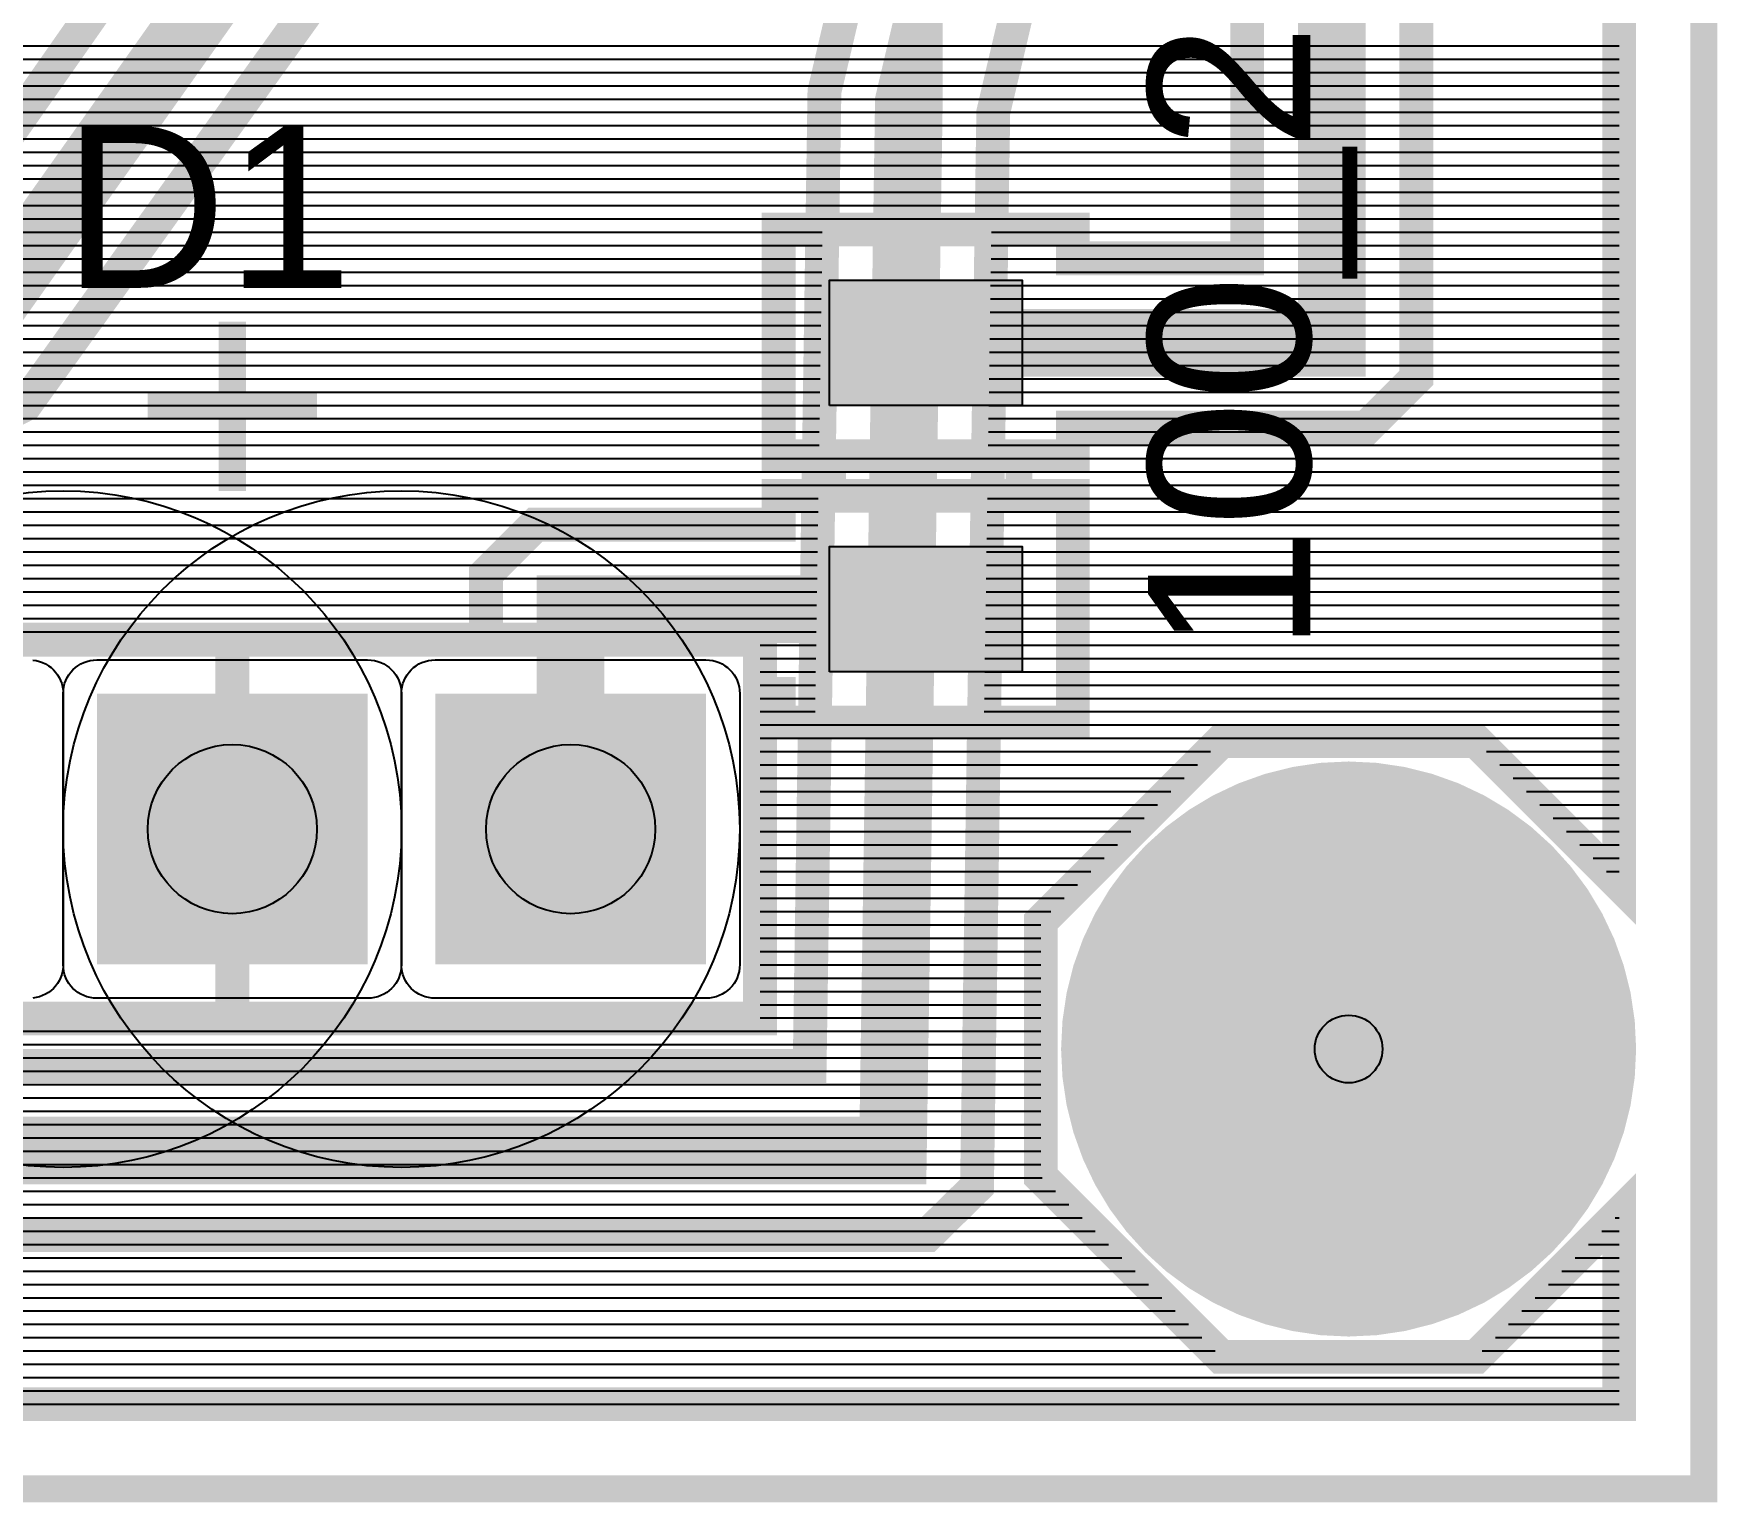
# Model space of a CAD drawing. Header units: inches. Extents: x -1.68 to 1.68, y -1.15 to 1.15.
# Drawn here: x 1.1838 to 1.6815, y -1.1515 to -0.7174 of the extents above; entities that cross this region are included whole.
import ezdxf

# ---------------------------------------------------------------- set-up
doc = ezdxf.new("R2010")
doc.units = ezdxf.units.IN
doc.layers.get('0').update_dxf_attribs({"linetype": 'CONTINUOUS'})

# ---------------------------------------------------------------- blocks, each defined once
blk = doc.blocks.new('RPAD')
blk.add_trace([(-0.5, -0.5), (-0.5, 0.5), (0.5, -0.5), (0.5, 0.5)])
blk = doc.blocks.new('EPAD')
at = {"const_width": 0.5}
blk.add_lwpolyline([(-0.25, 0, 1), (0.25, 0, 1)], format="xyb", close=True, dxfattribs=at)

msp = doc.modelspace()

# ---------------------------------------------------------------- linework, layer by layer
for points, const_width in [([(-1.6775, -1.1475), (1.6775, -1.1475), (1.6775, 1.1475), (-1.6775, 1.1475), (-1.6775, -1.1475)], 0.008), ([(-1.6775, -1.1475), (1.6775, -1.1475), (1.6775, 1.1475), (-1.6775, 1.1475), (-1.6775, -1.1475)], 0.008), ([(-1.6775, -1.1475), (1.6775, -1.1475), (1.6775, 1.1475), (-1.6775, 1.1475), (-1.6775, -1.1475)], 0.008), ([(1.4765, 1.085193), (1.4765, 1.009807), (1.529807, 0.9565), (1.605193, 0.9565), (1.6525, 1.003807), (1.6525, -0.968807), (1.610193, -0.9265), (1.534807, -0.9265), (1.4815, -0.979807), (1.4815, -1.055193), (1.534807, -1.1085), (1.610193, -1.1085), (1.6525, -1.066193), (1.6525, -1.1225), (-1.518807, -1.1225)], 0.01), ([(1.4765, 1.085193), (1.4765, 1.009807), (1.529807, 0.9565), (1.605193, 0.9565), (1.6525, 1.003807), (1.6525, -0.968807), (1.610193, -0.9265), (1.534807, -0.9265), (1.4815, -0.979807), (1.4815, -1.055193), (1.534807, -1.1085), (1.610193, -1.1085), (1.6525, -1.066193), (1.6525, -1.1225), (-1.518807, -1.1225)], 0.01), ([(1.592499, 0.308839), (1.592499, -0.819115), (1.577855, -0.833759), (1.491, -0.833759), (1.491, -0.842259), (1.404, -0.842259), (1.404, -0.77526), (1.491, -0.77526), (1.491, -0.78376), (1.542501, -0.78376), (1.542501, 0.273485)], 0.01), ([(0.8925, 0.298484), (1.5675, 0.298484), (1.5675, -0.80876), (1.4475, -0.80876)], 0.02), ([(1.4625, -0.6575), (1.4625, -0.6525), (1.4425, -0.7375), (1.437803, -1.047505), (-0.5025, -1.0475), (-0.5025, -0.8775)], 0.02), ([(1.151516, -0.7825), (1.2715, -0.610734), (1.2715, -0.599659), (1.28966, -0.5815), (1.315341, -0.5815), (1.3335, -0.599659), (1.3335, -0.625341), (1.315341, -0.6435), (1.312722, -0.6435), (1.181441, -0.826906), (1.170632, -0.8325)], 0.01), ([(1.3025, -0.6125), (1.164547, -0.8075), (1.0225, -0.8075)], 0.02), ([(1.45533, -0.6265), (1.475341, -0.6265), (1.477968, -0.629128), (1.4875, -0.630234), (1.4875, -0.638659), (1.4935, -0.644659), (1.4935, -0.670341), (1.481057, -0.682783), (1.467456, -0.740589), (1.462644, -1.058126), (1.448048, -1.072504), (1.437803, -1.072504), (-0.512855, -1.072499)], 0.01), ([(-0.4775, -1.022501), (1.41318, -1.022506), (1.417544, -0.734412), (1.418165, -0.731774), (1.432407, -0.671247), (1.4315, -0.670341), (1.4315, -0.644659), (1.440866, -0.635294), (1.443265, -0.6251), (1.45533, -0.6265)], 0.01), ([(1.2425, -0.8025), (1.2425, -0.8525)], 0.008), ([(1.2425, -0.8025), (1.2425, -0.8525)], 0.008), ([(1.2425, -0.8025), (1.2425, -0.8525)], 0.008), ([(1.2175, -0.8275), (1.2675, -0.8275)], 0.008), ([(1.2175, -0.8275), (1.2675, -0.8275)], 0.008), ([(1.2175, -0.8275), (1.2675, -0.8275)], 0.008), ([(1.419941, -0.854035), (1.419941, -0.842224)], 0.007874), ([(1.419941, -0.854035), (1.419941, -0.842224)], 0.007874), ([(1.419941, -0.854035), (1.419941, -0.842224)], 0.007874), ([(1.475059, -0.854035), (1.475059, -0.842224)], 0.007874), ([(1.475059, -0.854035), (1.475059, -0.842224)], 0.007874), ([(1.475059, -0.854035), (1.475059, -0.842224)], 0.007874), ([(1.066, -0.861241), (1.086595, -0.861241), (1.121855, -0.8965), (1.3175, -0.8965), (1.3175, -0.877145), (1.332145, -0.8625), (1.404, -0.8625), (1.404, -0.854), (1.491, -0.854), (1.491, -0.921), (1.404, -0.921), (1.404, -0.9125), (1.3985, -0.9125), (1.3985, -1.0085), (1.0865, -1.0085), (1.0865, -0.931855), (1.066, -0.911354), (1.066, -0.91974), (0.979, -0.91974), (0.979, -0.852741), (1.066, -0.852741), (1.066, -0.861241)], 0.01), ([(1.3425, -0.9525), (1.3425, -0.8875), (1.4475, -0.8875)], 0.02), ([(1.3985, -1.0085), (1.0865, -1.0085), (1.0865, -0.8965), (1.3985, -0.8965), (1.3985, -1.0085)], 0.01), ([(1.2425, -0.8965), (1.2425, -0.9525)], 0.01), ([(1.2425, -1.0085), (1.2425, -0.9525)], 0.01)]:
    msp.add_lwpolyline(points, dxfattribs=dict(const_width=const_width))
for points in [[(1.005295, -0.720925), (1.420717, -0.720925)], [(1.164429, -0.720925), (1.194528, -0.720925)], [(1.257302, -0.720925), (1.542501, -0.720925)], [(1.472082, -0.720925), (1.6525, -0.720925)], [(1.592499, -0.720925), (1.6525, -0.720925)], [(1.005295, -0.724862), (1.419791, -0.724862)], [(1.160492, -0.724862), (1.191778, -0.724862)], [(1.254483, -0.724862), (1.542501, -0.724862)], [(1.471156, -0.724862), (1.6525, -0.724862)], [(1.592499, -0.724862), (1.6525, -0.724862)], [(1.005295, -0.728799), (1.418865, -0.728799)], [(1.156555, -0.728799), (1.189028, -0.728799)], [(1.251665, -0.728799), (1.542501, -0.728799)], [(1.47023, -0.728799), (1.6525, -0.728799)], [(1.592499, -0.728799), (1.6525, -0.728799)], [(1.005295, -0.732736), (1.417939, -0.732736)], [(1.152618, -0.732736), (1.186278, -0.732736)], [(1.248847, -0.732736), (1.542501, -0.732736)], [(1.469303, -0.732736), (1.6525, -0.732736)], [(1.592499, -0.732736), (1.6525, -0.732736)], [(1.005295, -0.736673), (1.41751, -0.736673)], [(1.005295, -0.74061), (1.41745, -0.74061)], [(1.243211, -0.74061), (1.542501, -0.74061)], [(1.246029, -0.736673), (1.542501, -0.736673)], [(1.467455, -0.74061), (1.6525, -0.74061)], [(1.468377, -0.736673), (1.6525, -0.736673)], [(1.592499, -0.736673), (1.6525, -0.736673)], [(1.592499, -0.74061), (1.6525, -0.74061)], [(1.005295, -0.744547), (1.417391, -0.744547)], [(1.240393, -0.744547), (1.542501, -0.744547)], [(1.467395, -0.744547), (1.6525, -0.744547)], [(1.592499, -0.744547), (1.6525, -0.744547)], [(1.005295, -0.748484), (1.417331, -0.748484)], [(1.237575, -0.748484), (1.542501, -0.748484)], [(1.467336, -0.748484), (1.6525, -0.748484)], [(1.592499, -0.748484), (1.6525, -0.748484)], [(1.005295, -0.752421), (1.417271, -0.752421)], [(1.005295, -0.756358), (1.417212, -0.756358)], [(1.231939, -0.756358), (1.542501, -0.756358)], [(1.234757, -0.752421), (1.542501, -0.752421)], [(1.467216, -0.756358), (1.6525, -0.756358)], [(1.467276, -0.752421), (1.6525, -0.752421)], [(1.592499, -0.752421), (1.6525, -0.752421)], [(1.592499, -0.756358), (1.6525, -0.756358)], [(1.005295, -0.760295), (1.417152, -0.760295)], [(1.22912, -0.760295), (1.542501, -0.760295)], [(1.467157, -0.760295), (1.6525, -0.760295)], [(1.592499, -0.760295), (1.6525, -0.760295)], [(1.005295, -0.764232), (1.417093, -0.764232)], [(1.226302, -0.764232), (1.542501, -0.764232)], [(1.467097, -0.764232), (1.6525, -0.764232)], [(1.592499, -0.764232), (1.6525, -0.764232)], [(1.005295, -0.768169), (1.417033, -0.768169)], [(1.223485, -0.768169), (1.542501, -0.768169)], [(1.467037, -0.768169), (1.6525, -0.768169)], [(1.592499, -0.768169), (1.6525, -0.768169)], [(1.005295, -0.772106), (1.416973, -0.772106)], [(1.005295, -0.776043), (1.416913, -0.776043)], [(1.217848, -0.776043), (1.404, -0.776043)], [(1.220667, -0.772106), (1.542501, -0.772106)], [(1.466918, -0.776043), (1.6525, -0.776043)], [(1.466978, -0.772106), (1.6525, -0.772106)], [(1.491, -0.776043), (1.542501, -0.776043)], [(1.592499, -0.772106), (1.6525, -0.772106)], [(1.592499, -0.776043), (1.6525, -0.776043)], [(1.005295, -0.77998), (1.416854, -0.77998)], [(1.21503, -0.77998), (1.404, -0.77998)], [(1.466859, -0.77998), (1.6525, -0.77998)], [(1.491, -0.77998), (1.542501, -0.77998)], [(1.592499, -0.77998), (1.6525, -0.77998)], [(1.005295, -0.783917), (1.416794, -0.783917)], [(1.212212, -0.783917), (1.404, -0.783917)], [(1.466799, -0.783917), (1.6525, -0.783917)], [(1.592499, -0.783917), (1.6525, -0.783917)], [(1.005295, -0.787854), (1.416735, -0.787854)], [(1.209394, -0.787854), (1.404, -0.787854)], [(1.466739, -0.787854), (1.6525, -0.787854)], [(1.592499, -0.787854), (1.6525, -0.787854)], [(1.005295, -0.791791), (1.416675, -0.791791)], [(1.005295, -0.795728), (1.416615, -0.795728)], [(1.203758, -0.795728), (1.404, -0.795728)], [(1.206576, -0.791791), (1.404, -0.791791)], [(1.46662, -0.795728), (1.6525, -0.795728)], [(1.46668, -0.791791), (1.6525, -0.791791)], [(1.592499, -0.791791), (1.6525, -0.791791)], [(1.592499, -0.795728), (1.6525, -0.795728)], [(1.005295, -0.799665), (1.416556, -0.799665)], [(1.20094, -0.799665), (1.404, -0.799665)], [(1.46656, -0.799665), (1.6525, -0.799665)], [(1.592499, -0.799665), (1.6525, -0.799665)], [(1.005295, -0.803602), (1.416496, -0.803602)], [(1.198122, -0.803602), (1.404, -0.803602)], [(1.466501, -0.803602), (1.6525, -0.803602)], [(1.592499, -0.803602), (1.6525, -0.803602)], [(1.005295, -0.807539), (1.416436, -0.807539)], [(1.195304, -0.807539), (1.404, -0.807539)], [(1.466441, -0.807539), (1.6525, -0.807539)], [(1.592499, -0.807539), (1.6525, -0.807539)], [(1.002757, -0.815413), (1.416317, -0.815413)], [(1.005295, -0.811476), (1.416377, -0.811476)], [(1.189667, -0.815413), (1.404, -0.815413)], [(1.192485, -0.811476), (1.404, -0.811476)], [(1.466322, -0.815413), (1.6525, -0.815413)], [(1.466381, -0.811476), (1.6525, -0.811476)], [(1.592499, -0.811476), (1.6525, -0.811476)], [(1.592499, -0.815413), (1.6525, -0.815413)], [(0.999029, -0.81935), (1.416258, -0.81935)], [(1.186849, -0.81935), (1.404, -0.81935)], [(1.466262, -0.81935), (1.6525, -0.81935)], [(1.592264, -0.81935), (1.6525, -0.81935)], [(0.995301, -0.823287), (1.416198, -0.823287)], [(1.184031, -0.823287), (1.404, -0.823287)], [(1.466202, -0.823287), (1.6525, -0.823287)], [(1.588327, -0.823287), (1.6525, -0.823287)], [(0.926187, -0.831161), (1.416078, -0.831161)], [(0.99112, -0.827224), (1.416138, -0.827224)], [(1.173218, -0.831161), (1.404, -0.831161)], [(1.180826, -0.827224), (1.404, -0.827224)], [(1.466083, -0.831161), (1.6525, -0.831161)], [(1.466143, -0.827224), (1.6525, -0.827224)], [(1.580453, -0.831161), (1.6525, -0.831161)], [(1.58439, -0.827224), (1.6525, -0.827224)], [(0.910002, -0.835098), (1.416019, -0.835098)], [(1.066, -0.835098), (1.404, -0.835098)], [(1.466023, -0.835098), (1.6525, -0.835098)], [(1.491, -0.835098), (1.6525, -0.835098)], [(-0.400217, -0.839035), (1.415959, -0.839035)], [(1.066, -0.839035), (1.404, -0.839035)], [(1.465964, -0.839035), (1.6525, -0.839035)], [(1.491, -0.839035), (1.6525, -0.839035)], [(-0.4775, -0.842972), (1.6525, -0.842972)], [(-0.400217, -0.842972), (1.4159, -0.842972)], [(1.465904, -0.842972), (1.6525, -0.842972)], [(-0.4775, -0.846909), (1.6525, -0.846909)], [(-0.4775, -0.850846), (1.6525, -0.850846)], [(-0.400217, -0.846909), (1.41584, -0.846909)], [(-0.400217, -0.850846), (1.41578, -0.850846)], [(1.465785, -0.850846), (1.6525, -0.850846)], [(1.465845, -0.846909), (1.6525, -0.846909)], [(-0.400217, -0.854783), (1.41572, -0.854783)], [(1.066, -0.854783), (1.404, -0.854783)], [(1.465725, -0.854783), (1.6525, -0.854783)], [(1.491, -0.854783), (1.6525, -0.854783)], [(-0.400217, -0.85872), (1.415661, -0.85872)], [(1.066, -0.85872), (1.404, -0.85872)], [(1.465665, -0.85872), (1.6525, -0.85872)], [(1.491, -0.85872), (1.6525, -0.85872)], [(-0.400217, -0.862657), (1.415601, -0.862657)], [(1.088012, -0.862657), (1.331988, -0.862657)], [(1.465606, -0.862657), (1.6525, -0.862657)], [(1.491, -0.862657), (1.6525, -0.862657)], [(-0.400217, -0.866594), (1.415542, -0.866594)], [(-0.400217, -0.870531), (1.415482, -0.870531)], [(1.091949, -0.866594), (1.328051, -0.866594)], [(1.095886, -0.870531), (1.324114, -0.870531)], [(1.465487, -0.870531), (1.6525, -0.870531)], [(1.465546, -0.866594), (1.6525, -0.866594)], [(1.491, -0.866594), (1.6525, -0.866594)], [(1.491, -0.870531), (1.6525, -0.870531)], [(-0.400217, -0.874469), (1.415422, -0.874469)], [(1.099823, -0.874469), (1.320177, -0.874469)], [(1.465427, -0.874469), (1.6525, -0.874469)], [(1.491, -0.874469), (1.6525, -0.874469)], [(-0.400217, -0.878406), (1.415363, -0.878406)], [(1.10376, -0.878406), (1.3175, -0.878406)], [(1.465367, -0.878406), (1.6525, -0.878406)], [(1.491, -0.878406), (1.6525, -0.878406)], [(-0.400217, -0.882343), (1.415303, -0.882343)], [(1.107697, -0.882343), (1.3175, -0.882343)], [(1.465307, -0.882343), (1.6525, -0.882343)], [(1.491, -0.882343), (1.6525, -0.882343)], [(-0.396298, -0.88628), (1.415243, -0.88628)], [(-0.394217, -0.890217), (1.415184, -0.890217)], [(1.111634, -0.88628), (1.3175, -0.88628)], [(1.115571, -0.890217), (1.3175, -0.890217)], [(1.465188, -0.890217), (1.6525, -0.890217)], [(1.465248, -0.88628), (1.6525, -0.88628)], [(1.491, -0.88628), (1.6525, -0.88628)], [(1.491, -0.890217), (1.6525, -0.890217)], [(-0.394217, -0.894154), (1.415124, -0.894154)], [(1.119508, -0.894154), (1.3175, -0.894154)], [(1.465129, -0.894154), (1.6525, -0.894154)], [(1.491, -0.894154), (1.6525, -0.894154)], [(1.3985, -0.898091), (1.415064, -0.898091)], [(1.465069, -0.898091), (1.6525, -0.898091)], [(1.491, -0.898091), (1.6525, -0.898091)], [(1.183539, -0.90255), (1.184544, -0.902699), (1.185511, -0.902941), (1.186435, -0.903272), (1.187312, -0.903686), (1.188136, -0.904181), (1.188904, -0.90475), (1.189609, -0.905391), (1.19025, -0.906097), (1.190819, -0.906864), (1.191313, -0.907688), (1.191728, -0.908565), (1.192059, -0.909489), (1.192301, -0.910456), (1.19245, -0.911461), (1.1925, -0.9125), (1.1925, -0.9925), (1.19245, -0.993539), (1.192301, -0.994545), (1.192059, -0.995511), (1.191728, -0.996435), (1.191313, -0.997312), (1.190819, -0.998136), (1.19025, -0.998903), (1.189609, -0.999609), (1.188904, -1.00025), (1.188136, -1.000819), (1.187312, -1.001314), (1.186435, -1.001728), (1.185511, -1.002059), (1.184544, -1.002301), (1.183539, -1.00245)], [(1.3985, -0.902028), (1.415005, -0.902028)], [(1.465009, -0.902028), (1.6525, -0.902028)], [(1.491, -0.902028), (1.6525, -0.902028)], [(1.3985, -0.905965), (1.414945, -0.905965)], [(1.3985, -0.909902), (1.414885, -0.909902)], [(1.46489, -0.909902), (1.6525, -0.909902)], [(1.46495, -0.905965), (1.6525, -0.905965)], [(1.491, -0.905965), (1.6525, -0.905965)], [(1.491, -0.909902), (1.6525, -0.909902)], [(1.3985, -0.913839), (1.414826, -0.913839)], [(1.3985, -0.913839), (1.404, -0.913839)], [(1.46483, -0.913839), (1.6525, -0.913839)], [(1.491, -0.913839), (1.6525, -0.913839)], [(1.3985, -0.917776), (1.414766, -0.917776)], [(1.3985, -0.917776), (1.404, -0.917776)], [(1.464771, -0.917776), (1.6525, -0.917776)], [(1.491, -0.917776), (1.6525, -0.917776)], [(1.3985, -0.921713), (1.414706, -0.921713)], [(1.3985, -0.921713), (1.6525, -0.921713)], [(1.3985, -0.92565), (1.414647, -0.92565)], [(1.3985, -0.92565), (1.6525, -0.92565)], [(1.464652, -0.92565), (1.6525, -0.92565)], [(1.464711, -0.921713), (1.6525, -0.921713)], [(1.3985, -0.929587), (1.414587, -0.929587)], [(1.3985, -0.929587), (1.531721, -0.929587)], [(1.464592, -0.929587), (1.531721, -0.929587)], [(1.61328, -0.929587), (1.6525, -0.929587)], [(1.61328, -0.929587), (1.6525, -0.929587)], [(1.3985, -0.933524), (1.414528, -0.933524)], [(1.3985, -0.933524), (1.527784, -0.933524)], [(1.464532, -0.933524), (1.527784, -0.933524)], [(1.617217, -0.933524), (1.6525, -0.933524)], [(1.617217, -0.933524), (1.6525, -0.933524)], [(1.3985, -0.937461), (1.414468, -0.937461)], [(1.3985, -0.937461), (1.523847, -0.937461)], [(1.464472, -0.937461), (1.523847, -0.937461)], [(1.621154, -0.937461), (1.6525, -0.937461)], [(1.621154, -0.937461), (1.6525, -0.937461)], [(1.3985, -0.941398), (1.414408, -0.941398)], [(1.3985, -0.941398), (1.51991, -0.941398)], [(1.3985, -0.945335), (1.414348, -0.945335)], [(1.3985, -0.945335), (1.515972, -0.945335)], [(1.464353, -0.945335), (1.515972, -0.945335)], [(1.464413, -0.941398), (1.51991, -0.941398)], [(1.625091, -0.941398), (1.6525, -0.941398)], [(1.625091, -0.941398), (1.6525, -0.941398)], [(1.629028, -0.945335), (1.6525, -0.945335)], [(1.629028, -0.945335), (1.6525, -0.945335)], [(1.3985, -0.949272), (1.414289, -0.949272)], [(1.3985, -0.949272), (1.512035, -0.949272)], [(1.464294, -0.949272), (1.512035, -0.949272)], [(1.632965, -0.949272), (1.6525, -0.949272)], [(1.632965, -0.949272), (1.6525, -0.949272)], [(1.3985, -0.953209), (1.414229, -0.953209)], [(1.3985, -0.953209), (1.508098, -0.953209)], [(1.464234, -0.953209), (1.508098, -0.953209)], [(1.636902, -0.953209), (1.6525, -0.953209)], [(1.636902, -0.953209), (1.6525, -0.953209)], [(1.3985, -0.957146), (1.41417, -0.957146)], [(1.3985, -0.957146), (1.504161, -0.957146)], [(1.464174, -0.957146), (1.504161, -0.957146)], [(1.640839, -0.957146), (1.6525, -0.957146)], [(1.640839, -0.957146), (1.6525, -0.957146)], [(1.3985, -0.961083), (1.41411, -0.961083)], [(1.3985, -0.961083), (1.500224, -0.961083)], [(1.3985, -0.96502), (1.41405, -0.96502)], [(1.3985, -0.96502), (1.496287, -0.96502)], [(1.464055, -0.96502), (1.496287, -0.96502)], [(1.464115, -0.961083), (1.500224, -0.961083)], [(1.644776, -0.961083), (1.6525, -0.961083)], [(1.644776, -0.961083), (1.6525, -0.961083)], [(1.648713, -0.96502), (1.6525, -0.96502)], [(1.648713, -0.96502), (1.6525, -0.96502)], [(1.3985, -0.968957), (1.41399, -0.968957)], [(1.3985, -0.968957), (1.49235, -0.968957)], [(1.463995, -0.968957), (1.49235, -0.968957)], [(1.3985, -0.972894), (1.413931, -0.972894)], [(1.3985, -0.972894), (1.488413, -0.972894)], [(1.463936, -0.972894), (1.488413, -0.972894)], [(1.3985, -0.976831), (1.413871, -0.976831)], [(1.3985, -0.976831), (1.484476, -0.976831)], [(1.463876, -0.976831), (1.484476, -0.976831)], [(1.3985, -0.980768), (1.413812, -0.980768)], [(1.3985, -0.980768), (1.4815, -0.980768)], [(1.3985, -0.984705), (1.413752, -0.984705)], [(1.3985, -0.984705), (1.4815, -0.984705)], [(1.463757, -0.984705), (1.4815, -0.984705)], [(1.463817, -0.980768), (1.4815, -0.980768)], [(1.3985, -0.988642), (1.413692, -0.988642)], [(1.3985, -0.988642), (1.4815, -0.988642)], [(1.463697, -0.988642), (1.4815, -0.988642)], [(1.3985, -0.992579), (1.413633, -0.992579)], [(1.3985, -0.992579), (1.4815, -0.992579)], [(1.463637, -0.992579), (1.4815, -0.992579)], [(1.3985, -0.996516), (1.413573, -0.996516)], [(1.3985, -0.996516), (1.4815, -0.996516)], [(1.463578, -0.996516), (1.4815, -0.996516)], [(1.3985, -1.000453), (1.413513, -1.000453)], [(1.3985, -1.000453), (1.4815, -1.000453)], [(1.3985, -1.00439), (1.413454, -1.00439)], [(1.3985, -1.00439), (1.4815, -1.00439)], [(1.463458, -1.00439), (1.4815, -1.00439)], [(1.463518, -1.000453), (1.4815, -1.000453)], [(1.3985, -1.008327), (1.413394, -1.008327)], [(1.3985, -1.008327), (1.4815, -1.008327)], [(1.463399, -1.008327), (1.4815, -1.008327)], [(-0.564, -1.012264), (1.4815, -1.012264)], [(-0.4775, -1.012264), (1.413335, -1.012264)], [(1.463339, -1.012264), (1.4815, -1.012264)], [(-0.564, -1.016201), (1.4815, -1.016201)], [(-0.564, -1.020138), (1.4815, -1.020138)], [(-0.4775, -1.016201), (1.413275, -1.016201)], [(-0.4775, -1.020138), (1.413215, -1.020138)], [(1.46322, -1.020138), (1.4815, -1.020138)], [(1.463279, -1.016201), (1.4815, -1.016201)], [(-0.5725, -1.024075), (1.4815, -1.024075)], [(1.46316, -1.024075), (1.4815, -1.024075)], [(-0.5725, -1.028012), (1.4815, -1.028012)], [(1.4631, -1.028012), (1.4815, -1.028012)], [(-0.5725, -1.031949), (1.4815, -1.031949)], [(1.463041, -1.031949), (1.4815, -1.031949)], [(-0.5725, -1.035886), (1.4815, -1.035886)], [(-0.5725, -1.039823), (1.4815, -1.039823)], [(1.462922, -1.039823), (1.4815, -1.039823)], [(1.462981, -1.035886), (1.4815, -1.035886)], [(-0.5725, -1.04376), (1.4815, -1.04376)], [(1.462862, -1.04376), (1.4815, -1.04376)], [(-0.5725, -1.047697), (1.4815, -1.047697)], [(1.462802, -1.047697), (1.4815, -1.047697)], [(-0.5725, -1.051634), (1.4815, -1.051634)], [(1.462743, -1.051634), (1.4815, -1.051634)], [(-0.5725, -1.055571), (1.481878, -1.055571)], [(-0.5725, -1.059508), (1.485815, -1.059508)], [(1.461241, -1.059508), (1.485815, -1.059508)], [(1.462683, -1.055571), (1.481878, -1.055571)], [(-0.5725, -1.063445), (1.489752, -1.063445)], [(1.457245, -1.063445), (1.489752, -1.063445)], [(-0.5725, -1.067382), (1.493689, -1.067382)], [(1.453248, -1.067382), (1.493689, -1.067382)], [(1.651311, -1.067382), (1.6525, -1.067382)], [(1.651311, -1.067382), (1.6525, -1.067382)], [(-0.575965, -1.071319), (1.497626, -1.071319)], [(1.44925, -1.071319), (1.497626, -1.071319)], [(1.647374, -1.071319), (1.6525, -1.071319)], [(1.647374, -1.071319), (1.6525, -1.071319)], [(-1.4765, -1.075256), (1.501563, -1.075256)], [(-1.4765, -1.079193), (1.5055, -1.079193)], [(-0.583839, -1.079193), (1.5055, -1.079193)], [(-0.579902, -1.075256), (1.501563, -1.075256)], [(1.6395, -1.079193), (1.6525, -1.079193)], [(1.6395, -1.079193), (1.6525, -1.079193)], [(1.643437, -1.075256), (1.6525, -1.075256)], [(1.643437, -1.075256), (1.6525, -1.075256)], [(-1.479437, -1.08313), (1.509437, -1.08313)], [(-1.479437, -1.08313), (1.509437, -1.08313)], [(1.635563, -1.08313), (1.6525, -1.08313)], [(1.635563, -1.08313), (1.6525, -1.08313)], [(-1.483374, -1.087067), (1.513374, -1.087067)], [(-1.483374, -1.087067), (1.513374, -1.087067)], [(1.631626, -1.087067), (1.6525, -1.087067)], [(1.631626, -1.087067), (1.6525, -1.087067)], [(-1.491248, -1.094941), (1.521248, -1.094941)], [(-1.491248, -1.094941), (1.521248, -1.094941)], [(-1.487311, -1.091004), (1.517311, -1.091004)], [(-1.487311, -1.091004), (1.517311, -1.091004)], [(1.623752, -1.094941), (1.6525, -1.094941)], [(1.623752, -1.094941), (1.6525, -1.094941)], [(1.627689, -1.091004), (1.6525, -1.091004)], [(1.627689, -1.091004), (1.6525, -1.091004)], [(-1.495185, -1.098878), (1.525185, -1.098878)], [(-1.495185, -1.098878), (1.525185, -1.098878)], [(1.619815, -1.098878), (1.6525, -1.098878)], [(1.619815, -1.098878), (1.6525, -1.098878)], [(-1.499122, -1.102815), (1.529122, -1.102815)], [(-1.499122, -1.102815), (1.529122, -1.102815)], [(1.615878, -1.102815), (1.6525, -1.102815)], [(1.615878, -1.102815), (1.6525, -1.102815)], [(-1.503059, -1.106752), (1.533059, -1.106752)], [(-1.503059, -1.106752), (1.533059, -1.106752)], [(1.611941, -1.106752), (1.6525, -1.106752)], [(1.611941, -1.106752), (1.6525, -1.106752)], [(-1.510933, -1.114626), (1.6525, -1.114626)], [(-1.510933, -1.114626), (1.6525, -1.114626)], [(-1.506996, -1.110689), (1.6525, -1.110689)], [(-1.506996, -1.110689), (1.6525, -1.110689)], [(-1.51487, -1.118563), (1.6525, -1.118563)], [(-1.51487, -1.118563), (1.6525, -1.118563)], [(-1.518807, -1.1225), (1.6525, -1.1225)], [(-1.518807, -1.1225), (1.6525, -1.1225)]]:
    msp.add_lwpolyline(points)
for points in [[(1.419, -0.82726), (1.419, -0.79026), (1.476, -0.79026), (1.476, -0.82726), (1.419, -0.82726)], [(1.419, -0.906), (1.419, -0.869), (1.476, -0.869), (1.476, -0.906), (1.419, -0.906)], [(1.2025, -0.9025), (1.2825, -0.9025), (1.283539, -0.90255), (1.284544, -0.902699), (1.285511, -0.902941), (1.286435, -0.903272), (1.287312, -0.903686), (1.288136, -0.904181), (1.288904, -0.90475), (1.289609, -0.905391), (1.29025, -0.906097), (1.290819, -0.906864), (1.291313, -0.907688), (1.291728, -0.908565), (1.292059, -0.909489), (1.292301, -0.910456), (1.29245, -0.911461), (1.2925, -0.9125), (1.2925, -0.9925), (1.29245, -0.993539), (1.292301, -0.994545), (1.292059, -0.995511), (1.291728, -0.996435), (1.291313, -0.997312), (1.290819, -0.998136), (1.29025, -0.998903), (1.289609, -0.999609), (1.288904, -1.00025), (1.288136, -1.000819), (1.287312, -1.001314), (1.286435, -1.001728), (1.285511, -1.002059), (1.284544, -1.002301), (1.283539, -1.00245), (1.2825, -1.0025), (1.2025, -1.0025), (1.201461, -1.00245), (1.200456, -1.002301), (1.199489, -1.002059), (1.198565, -1.001728), (1.197688, -1.001314), (1.196864, -1.000819), (1.196096, -1.00025), (1.195391, -0.999609), (1.19475, -0.998903), (1.194181, -0.998136), (1.193687, -0.997312), (1.193272, -0.996435), (1.192941, -0.995511), (1.192699, -0.994545), (1.19255, -0.993539), (1.1925, -0.9925), (1.1925, -0.9125), (1.19255, -0.911461), (1.192699, -0.910456), (1.192941, -0.909489), (1.193272, -0.908565), (1.193687, -0.907688), (1.194181, -0.906864), (1.19475, -0.906097), (1.195391, -0.905391), (1.196096, -0.90475), (1.196864, -0.904181), (1.197688, -0.903686), (1.198565, -0.903272), (1.199489, -0.902941), (1.200456, -0.902699), (1.201461, -0.90255), (1.2025, -0.9025)], [(1.3025, -0.9025), (1.3825, -0.9025), (1.383539, -0.90255), (1.384544, -0.902699), (1.385511, -0.902941), (1.386435, -0.903272), (1.387312, -0.903686), (1.388136, -0.904181), (1.388903, -0.90475), (1.389609, -0.905391), (1.39025, -0.906097), (1.390819, -0.906864), (1.391313, -0.907688), (1.391728, -0.908565), (1.392059, -0.909489), (1.392301, -0.910456), (1.39245, -0.911461), (1.3925, -0.9125), (1.3925, -0.9925), (1.39245, -0.993539), (1.392301, -0.994545), (1.392059, -0.995511), (1.391728, -0.996435), (1.391313, -0.997312), (1.390819, -0.998136), (1.39025, -0.998903), (1.389609, -0.999609), (1.388903, -1.00025), (1.388136, -1.000819), (1.387312, -1.001314), (1.386435, -1.001728), (1.385511, -1.002059), (1.384544, -1.002301), (1.383539, -1.00245), (1.3825, -1.0025), (1.3025, -1.0025), (1.301461, -1.00245), (1.300456, -1.002301), (1.299489, -1.002059), (1.298565, -1.001728), (1.297688, -1.001314), (1.296864, -1.000819), (1.296096, -1.00025), (1.295391, -0.999609), (1.29475, -0.998903), (1.294181, -0.998136), (1.293687, -0.997312), (1.293272, -0.996435), (1.292941, -0.995511), (1.292699, -0.994545), (1.29255, -0.993539), (1.2925, -0.9925), (1.2925, -0.9125), (1.29255, -0.911461), (1.292699, -0.910456), (1.292941, -0.909489), (1.293272, -0.908565), (1.293687, -0.907688), (1.294181, -0.906864), (1.29475, -0.906097), (1.295391, -0.905391), (1.296096, -0.90475), (1.296864, -0.904181), (1.297688, -0.903686), (1.298565, -0.903272), (1.299489, -0.902941), (1.300456, -0.902699), (1.301461, -0.90255), (1.3025, -0.9025)]]:
    msp.add_lwpolyline(points, close=True)
for centre, radius in [((1.1925, -0.9525), 0.1), ((1.1925, -0.9525), 0.1), ((1.1925, -0.9525), 0.1), ((1.2925, -0.9525), 0.1), ((1.2925, -0.9525), 0.1), ((1.2925, -0.9525), 0.1), ((1.2425, -0.9525), 0.025), ((1.3425, -0.9525), 0.025), ((1.2925, -0.9525), 0), ((1.2925, -0.9525), 0), ((1.2925, -0.9525), 0), ((1.5725, -1.0175), 0.01)]:
    msp.add_circle(centre, radius)

# ---------------------------------------------------------------- block references
at = {"xscale": 0.037, "yscale": 0.057, "rotation": 90}
for p in [(1.4475, -0.80876), (1.4475, -0.80876), (1.4475, -0.8875), (1.4475, -0.8875)]:
    msp.add_blockref('RPAD', p, dxfattribs=at)
for name, p, xscale, yscale in [('RPAD', (1.2425, -0.9525), 0.08, 0.08), ('RPAD', (1.3425, -0.9525), 0.08, 0.08), ('EPAD', (1.5725, -1.0175), 0.17, 0.17), ('EPAD', (1.5725, -1.0175), 0.15, 0.15)]:
    msp.add_blockref(name, p, dxfattribs=dict(xscale=xscale, yscale=yscale))

# ---------------------------------------------------------------- texts
at = {"width": 1.041667}
msp.add_text('100_2', height=0.048, rotation=90, dxfattribs=at).set_placement((1.561185, -0.900295))
msp.add_text('100_2', height=0.048, rotation=90, dxfattribs=at).set_placement((1.561185, -0.900295))
msp.add_text('100_2', height=0.048, rotation=90, dxfattribs=at).set_placement((1.561185, -0.900295))
msp.add_text('D1', height=0.048, dxfattribs=at).set_placement((1.1925, -0.7925))
msp.add_text('D1', height=0.048, dxfattribs=at).set_placement((1.1925, -0.7925))
msp.add_text('D1', height=0.048, dxfattribs=at).set_placement((1.1925, -0.7925))

doc.saveas('drawing.dxf')
